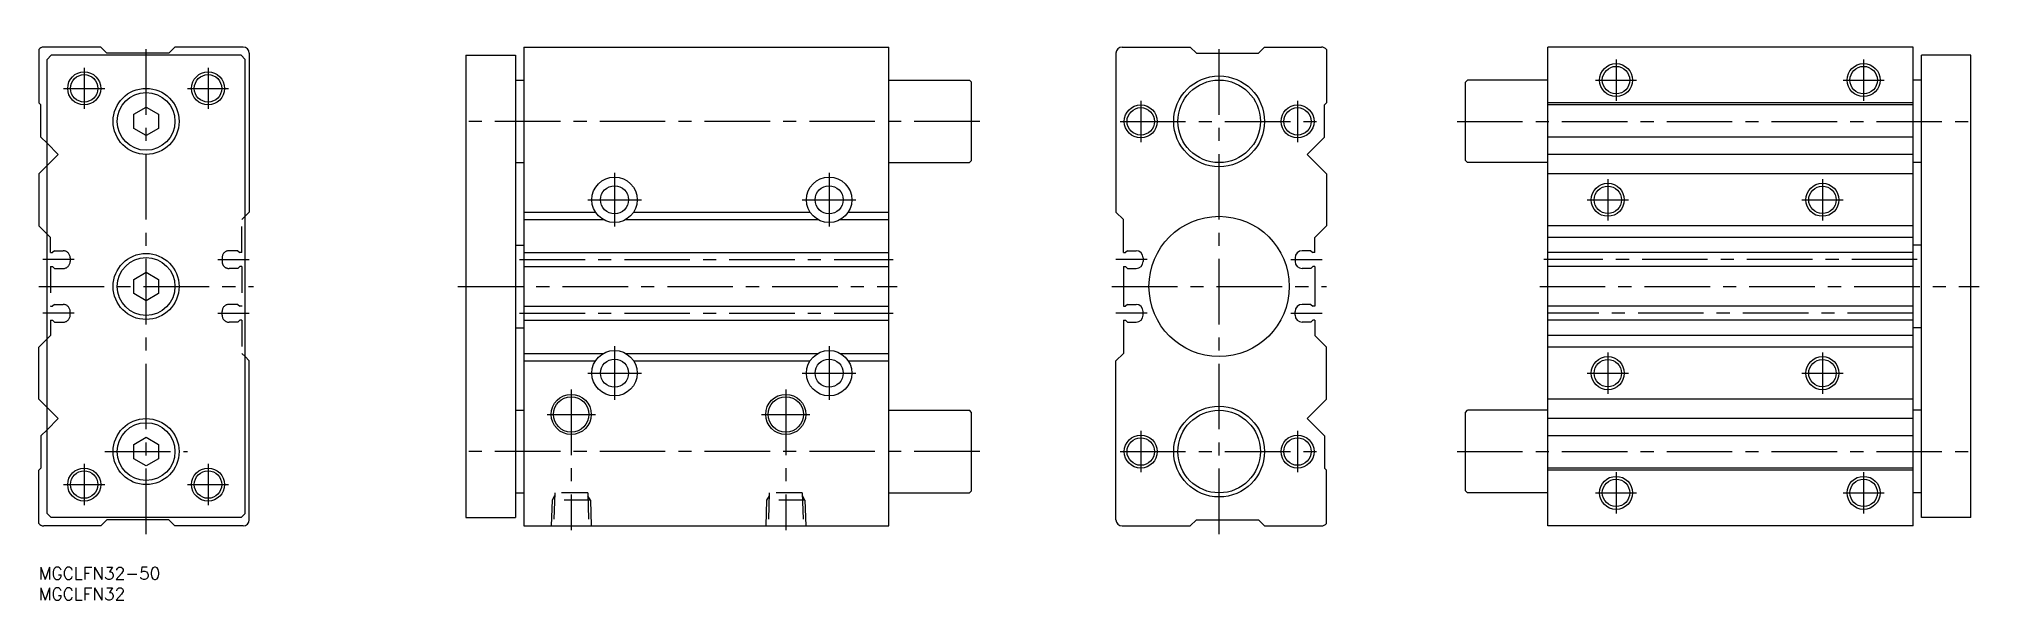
# Model space of a CAD drawing. Extents: x 0 to 470, y -8 to 128.
import ezdxf

# ---------------------------------------------------------------- set-up
doc = ezdxf.new("R2010")
doc.units = 0
doc.header["$LTSCALE"] = 0.5
doc.linetypes.add('CENTER', pattern=[50.8, 31.75, -6.35, 6.35, -6.35])
doc.linetypes.add('DASHED', pattern=[19.05, 12.7, -6.35])
for name, color, linetype in [('MSM_CENTER', 1, 'CENTER'), ('MSM_CONTINUOUS', 7, 'CONTINUOUS'), ('MSM_DASHED', 4, 'DASHED'), ('MSM_NARROW', 5, 'CONTINUOUS'), ('MSM_PART_NUMBER', 7, 'CONTINUOUS')]:
    doc.layers.add(name, color=color, linetype=linetype)
doc.styles.get("Standard").update_dxf_attribs({"font": 'txt.shx', "height": 3, "bigfont": 'bigfont.shx'})

# ---------------------------------------------------------------- blocks, each defined once
blk = doc.blocks.new('*U8')
at = {"layer": 'MSM_PART_NUMBER'}
blk.add_text('MGCLFN32-50', height=3, dxfattribs=at).set_placement((0, -3))
blk = doc.blocks.new('*U9')
at = {"layer": 'MSM_PART_NUMBER'}
blk.add_text('MGCLFN32', height=3, dxfattribs=at).set_placement((0, -8))

msp = doc.modelspace()

# ---------------------------------------------------------------- linework, layer by layer
at = {"layer": 'MSM_CENTER'}
for p, q in [((26, 8), (26, 128)), ((286, 8), (286, 128)), ((382.17, 123), (382.17, 113)), ((442.17, 123), (442.17, 113)), ((11, 121), (11, 111)), ((41, 121), (41, 111)), ((377.17, 118), (387.17, 118)), ((437.17, 118), (447.17, 118)), ((6, 116), (16, 116)), ((36, 116), (46, 116)), ((267, 113), (267, 103)), ((305, 113), (305, 103)), ((228, 108), (101.5, 108)), ((262, 108), (310, 108)), ((343.67, 108), (470.17, 108)), ((139.5, 95.5), (139.5, 82.5)), ((191.5, 95.5), (191.5, 82.5)), ((380.17, 94), (380.17, 84)), ((432.17, 94), (432.17, 84)), ((133, 89), (146, 89)), ((185, 89), (198, 89)), ((375.17, 89), (385.17, 89)), ((427.17, 89), (437.17, 89)), ((8.6, 74.5), (1, 74.5)), ((43.4, 74.5), (51, 74.5)), ((116.5, 74.5), (207, 74.5)), ((268.6, 74.5), (261, 74.5)), ((303.4, 74.5), (311, 74.5)), ((455.17, 74.5), (364.67, 74.5)), ((0, 68), (52, 68)), ((101.5, 68), (208, 68)), ((260, 68), (312, 68)), ((363.67, 68), (470.17, 68)), ((8.6, 61.5), (1, 61.5)), ((43.4, 61.5), (51, 61.5)), ((116.5, 61.5), (207, 61.5)), ((268.6, 61.5), (261, 61.5)), ((303.4, 61.5), (311, 61.5)), ((454.17, 61.5), (365.67, 61.5)), ((139.5, 53.5), (139.5, 40.5)), ((191.5, 53.5), (191.5, 40.5)), ((380.17, 52), (380.17, 42)), ((432.17, 52), (432.17, 42)), ((129, 43.03), (129, 9)), ((133, 47), (146, 47)), ((181, 43.03), (181, 9)), ((185, 47), (198, 47)), ((375.17, 47), (385.17, 47)), ((427.17, 47), (437.17, 47)), ((123.14, 37), (134.86, 37)), ((175.14, 37), (186.86, 37)), ((267, 33), (267, 23)), ((305, 33), (305, 23)), ((11, 25), (11, 15)), ((16, 28), (36, 28)), ((41, 25), (41, 15)), ((228, 28), (101.5, 28)), ((262, 28), (310, 28)), ((343.67, 28), (470.17, 28)), ((6, 20), (16, 20)), ((36, 20), (46, 20)), ((382.17, 23), (382.17, 13)), ((442.17, 23), (442.17, 13)), ((377.17, 18), (387.17, 18)), ((437.17, 18), (447.17, 18))]:
    msp.add_line(p, q, dxfattribs=at)
at = {"layer": 'MSM_CONTINUOUS'}
for p, q in [((0, 125.4), (0, 112.5)), ((15, 126), (1.2, 126)), ((3, 124), (2, 123)), ((2, 13), (2, 123)), ((49, 124), (3, 124)), ((15, 126), (16.5, 124.5)), ((31.5, 124.5), (16.5, 124.5)), ((33, 126), (31.5, 124.5)), ((49.5, 126), (33, 126)), ((50, 123), (49, 124)), ((50, 13), (50, 123)), ((51, 124.5), (51, 86)), ((103.5, 124), (103.5, 12)), ((103.5, 124), (115.5, 124)), ((115.5, 124), (115.5, 12)), ((117.5, 126), (206, 126)), ((117.5, 126), (117.5, 10)), ((206, 10), (206, 126)), ((261, 124.5), (261, 86)), ((262.5, 126), (279, 126)), ((279, 126), (280.5, 124.5)), ((280.5, 124.5), (295.5, 124.5)), ((297, 126), (295.5, 124.5)), ((297, 126), (310.8, 126)), ((312, 125.4), (312, 112.5)), ((454.17, 126), (365.67, 126)), ((365.67, 10), (365.67, 126)), ((454.17, 10), (454.17, 126)), ((456.17, 12), (456.17, 124)), ((468.17, 124), (456.17, 124)), ((468.17, 12), (468.17, 124)), ((115.5, 118), (117.5, 118)), ((206, 118), (225.5, 118)), ((226, 117.5), (225.5, 118)), ((345.67, 117.5), (346.17, 118)), ((365.67, 118), (346.17, 118)), ((456.17, 118), (454.17, 118)), ((226, 98.5), (226, 117.5)), ((345.67, 98.5), (345.67, 117.5)), ((0, 112.5), (0.5, 112)), ((0.5, 104.2), (0.5, 112)), ((23, 109.73), (26, 111.46)), ((23, 106.27), (23, 109.73)), ((26, 111.46), (29, 109.73)), ((29, 109.73), (29, 106.27)), ((312, 112.5), (311.5, 112)), ((311.5, 104.2), (311.5, 112)), ((454.17, 112.5), (365.67, 112.5)), ((454.17, 112), (365.67, 112)), ((0.5, 104.2), (2, 102.7)), ((26, 104.54), (23, 106.27)), ((29, 106.27), (26, 104.54)), ((311.5, 104.2), (307.3, 100)), ((454.17, 104.2), (365.67, 104.2)), ((312, 95.3), (307.3, 100)), ((454.17, 100), (365.67, 100)), ((0, 95.3), (2, 97.3)), ((0, 95.3), (0, 82.7)), ((115.5, 98), (117.5, 98)), ((206, 98), (225.5, 98)), ((226, 98.5), (225.5, 98)), ((312, 95.3), (312, 82.7)), ((345.67, 98.5), (346.17, 98)), ((365.67, 98), (346.17, 98)), ((454.17, 95.3), (365.67, 95.3)), ((456.17, 98), (454.17, 98)), ((50, 85), (51, 86)), ((117.5, 86), (134.89, 86)), ((144.11, 86), (186.89, 86)), ((196.11, 86), (206, 86)), ((262.8, 84.2), (261, 86)), ((0, 82.7), (2, 80.7)), ((117.5, 84.2), (136.81, 84.2)), ((142.19, 84.2), (188.81, 84.2)), ((194.19, 84.2), (206, 84.2)), ((262.8, 76.2), (262.8, 84.2)), ((312, 82.7), (309.2, 79.9)), ((454.17, 82.7), (365.67, 82.7)), ((115.5, 78), (117.5, 78)), ((117.5, 76.2), (206, 76.2)), ((262.8, 76.2), (263.3, 76.2)), ((263.8, 76.65), (263.3, 76.2)), ((263.8, 76.65), (265.9, 76.65)), ((308.2, 76.65), (306.1, 76.65)), ((308.2, 76.65), (308.7, 76.2)), ((309.2, 76.2), (308.7, 76.2)), ((309.2, 76.2), (309.2, 79.9)), ((454.17, 79.9), (365.67, 79.9)), ((454.17, 76.2), (365.67, 76.2)), ((456.17, 78), (454.17, 78)), ((23, 69.73), (26, 71.46)), ((26, 71.46), (29, 69.73)), ((117.5, 72.8), (206, 72.8)), ((262.8, 72.8), (262.8, 63.2)), ((262.8, 72.8), (263.3, 72.8)), ((263.8, 72.35), (263.3, 72.8)), ((263.8, 72.35), (265.9, 72.35)), ((267.6, 74.95), (267.6, 74.05)), ((304.4, 74.95), (304.4, 74.05)), ((308.2, 72.35), (306.1, 72.35)), ((308.2, 72.35), (308.7, 72.8)), ((309.2, 72.8), (308.7, 72.8)), ((309.2, 72.8), (309.2, 63.2)), ((454.17, 72.8), (365.67, 72.8)), ((23, 66.27), (23, 69.73)), ((26, 64.54), (23, 66.27)), ((29, 66.27), (26, 64.54)), ((29, 69.73), (29, 66.27)), ((117.5, 63.2), (206, 63.2)), ((262.8, 63.2), (263.3, 63.2)), ((263.8, 63.65), (263.3, 63.2)), ((263.8, 63.65), (265.9, 63.65)), ((267.6, 61.05), (267.6, 61.95)), ((304.4, 61.05), (304.4, 61.95)), ((308.2, 63.65), (306.1, 63.65)), ((308.2, 63.65), (308.7, 63.2)), ((309.2, 63.2), (308.7, 63.2)), ((454.17, 63.2), (365.67, 63.2)), ((115.5, 58), (117.5, 58)), ((117.5, 59.8), (206, 59.8)), ((262.8, 59.8), (262.8, 51.8)), ((262.8, 59.8), (263.3, 59.8)), ((263.8, 59.35), (263.3, 59.8)), ((263.8, 59.35), (265.9, 59.35)), ((308.2, 59.35), (306.1, 59.35)), ((308.2, 59.35), (308.7, 59.8)), ((309.2, 59.8), (308.7, 59.8)), ((309.2, 59.8), (309.2, 56.1)), ((454.17, 59.8), (365.67, 59.8)), ((456.17, 58), (454.17, 58)), ((0, 53.3), (2, 55.3)), ((0, 40.7), (0, 53.3)), ((117.5, 51.8), (136.81, 51.8)), ((142.19, 51.8), (188.81, 51.8)), ((194.19, 51.8), (206, 51.8)), ((262.8, 51.8), (261, 50)), ((312, 53.3), (309.2, 56.1)), ((312, 40.7), (312, 53.3)), ((454.17, 56.1), (365.67, 56.1)), ((454.17, 53.3), (365.67, 53.3)), ((50, 51), (51, 50)), ((51, 11.5), (51, 50)), ((117.5, 50), (134.89, 50)), ((144.11, 50), (186.89, 50)), ((196.11, 50), (206, 50)), ((261, 11.5), (261, 50)), ((0, 40.7), (2, 38.7)), ((115.5, 38), (117.5, 38)), ((206, 38), (225.5, 38)), ((226, 37.5), (225.5, 38)), ((312, 40.7), (307.3, 36)), ((345.67, 37.5), (346.17, 38)), ((365.67, 38), (346.17, 38)), ((454.17, 40.7), (365.67, 40.7)), ((456.17, 38), (454.17, 38)), ((0.5, 31.8), (2, 33.3)), ((226, 18.5), (226, 37.5)), ((311.5, 31.8), (307.3, 36)), ((345.67, 18.5), (345.67, 37.5)), ((454.17, 36), (365.67, 36)), ((0.5, 31.8), (0.5, 24)), ((23, 29.73), (26, 31.46)), ((23, 26.27), (23, 29.73)), ((26, 31.46), (29, 29.73)), ((29, 29.73), (29, 26.27)), ((311.5, 31.8), (311.5, 24)), ((454.17, 31.8), (365.67, 31.8)), ((0, 23.5), (0.5, 24)), ((26, 24.54), (23, 26.27)), ((29, 26.27), (26, 24.54)), ((312, 23.5), (311.5, 24)), ((454.17, 24), (365.67, 24)), ((0, 10.6), (0, 23.5)), ((312, 10.6), (312, 23.5)), ((454.17, 23.5), (365.67, 23.5)), ((115.5, 18), (117.5, 18)), ((206, 18), (225.5, 18)), ((226, 18.5), (225.5, 18)), ((345.67, 18.5), (346.17, 18)), ((365.67, 18), (346.17, 18)), ((456.17, 18), (454.17, 18)), ((15, 10), (1.2, 10)), ((3, 12), (2, 13)), ((49, 12), (3, 12)), ((15, 10), (16.5, 11.5)), ((31.5, 11.5), (16.5, 11.5)), ((33, 10), (31.5, 11.5)), ((49.5, 10), (33, 10)), ((49, 12), (50, 13)), ((103.5, 12), (115.5, 12)), ((117.5, 10), (206, 10)), ((262.5, 10), (279, 10)), ((279, 10), (280.5, 11.5)), ((280.5, 11.5), (295.5, 11.5)), ((297, 10), (295.5, 11.5)), ((297, 10), (310.8, 10)), ((454.17, 10), (365.67, 10)), ((468.17, 12), (456.17, 12))]:
    msp.add_line(p, q, dxfattribs=at)
for centre, radius in [((11, 116), 3.32), ((41, 116), 3.32), ((286, 108), 11), ((286, 108), 10), ((382.17, 118), 3.32), ((442.17, 118), 3.32), ((26, 108), 8), ((26, 108), 7), ((267, 108), 3.32), ((305, 108), 3.32), ((139.5, 89), 5.5), ((191.5, 89), 5.5), ((139.5, 89), 3.4), ((191.5, 89), 3.4), ((380.17, 89), 3.32), ((432.17, 89), 3.32), ((286, 68), 17), ((26, 68), 8), ((26, 68), 7), ((139.5, 47), 5.5), ((191.5, 47), 5.5), ((139.5, 47), 3.4), ((191.5, 47), 3.4), ((380.17, 47), 3.32), ((432.17, 47), 3.32), ((129, 37), 4.28), ((181, 37), 4.28), ((286, 28), 11), ((286, 28), 10), ((26, 28), 8), ((26, 28), 7), ((267, 28), 3.32), ((305, 28), 3.32), ((11, 20), 3.32), ((41, 20), 3.32), ((382.17, 18), 3.32), ((442.17, 18), 3.32)]:
    msp.add_circle(centre, radius, dxfattribs=at)
for centre, radius, start, end in [((1.2, 124.5), 1.5, 90, 143.1338), ((49.5, 124.5), 1.5, 0.0001, 90), ((262.5, 124.5), 1.5, 90, 179.9999), ((310.8, 124.5), 1.5, 36.8662, 90), ((265.9, 74.95), 1.7, 0, 90), ((306.1, 74.95), 1.7, 90, 180), ((265.9, 74.05), 1.7, 270, 0), ((306.1, 74.05), 1.7, 180, 270), ((265.9, 61.95), 1.7, 0, 90), ((306.1, 61.95), 1.7, 90, 180), ((265.9, 61.05), 1.7, 270, 0), ((306.1, 61.05), 1.7, 180, 269.9999), ((1.2, 11.5), 1.5, 216.8662, 270), ((49.5, 11.5), 1.5, 270.0001, 0), ((262.5, 11.5), 1.5, 180, 269.9999), ((310.8, 11.5), 1.5, 270, 323.1338)]:
    msp.add_arc(centre, radius, start, end, dxfattribs=at)
at = {"layer": 'MSM_DASHED'}
for p, q in [((2, 102.7), (4.7, 100)), ((2, 97.3), (4.7, 100)), ((49.2, 84.2), (50, 85)), ((2, 80.7), (2.8, 79.9)), ((49.2, 76.2), (49.2, 84.2)), ((2.8, 76.2), (2.8, 79.9)), ((2.8, 76.2), (3.3, 76.2)), ((3.8, 76.65), (3.3, 76.2)), ((3.8, 76.65), (5.9, 76.65)), ((48.2, 76.65), (46.1, 76.65)), ((48.2, 76.65), (48.7, 76.2)), ((49.2, 76.2), (48.7, 76.2)), ((2.8, 72.8), (2.8, 63.2)), ((2.8, 72.8), (3.3, 72.8)), ((3.8, 72.35), (3.3, 72.8)), ((3.8, 72.35), (5.9, 72.35)), ((7.6, 74.95), (7.6, 74.05)), ((44.4, 74.95), (44.4, 74.05)), ((48.2, 72.35), (46.1, 72.35)), ((48.2, 72.35), (48.7, 72.8)), ((49.2, 72.8), (48.7, 72.8)), ((49.2, 72.8), (49.2, 63.2)), ((2.8, 63.2), (3.3, 63.2)), ((3.8, 63.65), (3.3, 63.2)), ((3.8, 63.65), (5.9, 63.65)), ((7.6, 61.05), (7.6, 61.95)), ((44.4, 61.05), (44.4, 61.95)), ((48.2, 63.65), (46.1, 63.65)), ((48.2, 63.65), (48.7, 63.2)), ((49.2, 63.2), (48.7, 63.2)), ((2.8, 59.8), (3.3, 59.8)), ((2.8, 59.8), (2.8, 56.1)), ((3.8, 59.35), (3.3, 59.8)), ((3.8, 59.35), (5.9, 59.35)), ((48.2, 59.35), (46.1, 59.35)), ((48.2, 59.35), (48.7, 59.8)), ((49.2, 59.8), (48.7, 59.8)), ((49.2, 59.8), (49.2, 51.8)), ((2, 55.3), (2.8, 56.1)), ((49.2, 51.8), (50, 51)), ((2, 38.7), (4.7, 36)), ((2, 33.3), (4.7, 36)), ((124.35, 16.2), (124.14, 10)), ((124.97, 17.27), (124.35, 16.2)), ((133.65, 16.2), (124.35, 16.2)), ((125, 17.99), (124.72, 10)), ((133, 17.99), (125, 17.99)), ((133, 17.99), (133.28, 10)), ((133.65, 16.2), (133.03, 17.27)), ((133.65, 16.2), (133.86, 10)), ((176.35, 16.2), (176.14, 10)), ((176.97, 17.27), (176.35, 16.2)), ((185.65, 16.2), (176.35, 16.2)), ((177, 17.99), (176.72, 10)), ((185, 17.99), (177, 17.99)), ((185, 17.99), (185.28, 10)), ((185.65, 16.2), (185.03, 17.27)), ((185.65, 16.2), (185.86, 10))]:
    msp.add_line(p, q, dxfattribs=at)
for centre, start, end in [((5.9, 74.95), 0, 90), ((46.1, 74.95), 90, 180), ((5.9, 74.05), 270, 0), ((46.1, 74.05), 180, 270.0001), ((5.9, 61.95), 0, 90), ((46.1, 61.95), 90, 180), ((5.9, 61.05), 270.0001, 0), ((46.1, 61.05), 180, 270)]:
    msp.add_arc(centre, 1.7, start, end, dxfattribs=at)
at = {"layer": 'MSM_NARROW'}
for centre, radius in [((11, 116), 4), ((41, 116), 4), ((382.17, 118), 4), ((442.17, 118), 4), ((267, 108), 4), ((305, 108), 4), ((380.17, 89), 4), ((432.17, 89), 4), ((380.17, 47), 4), ((432.17, 47), 4), ((129, 37), 4.86), ((181, 37), 4.86), ((267, 28), 4), ((305, 28), 4), ((11, 20), 4), ((41, 20), 4), ((382.17, 18), 4), ((442.17, 18), 4)]:
    msp.add_circle(centre, radius, dxfattribs=at)

# ---------------------------------------------------------------- block references
at = {"layer": 'MSM_CONTINUOUS'}
for name in ['*U8', '*U9']:
    msp.add_blockref(name, (0, 0), dxfattribs=at)

doc.saveas('drawing.dxf')
